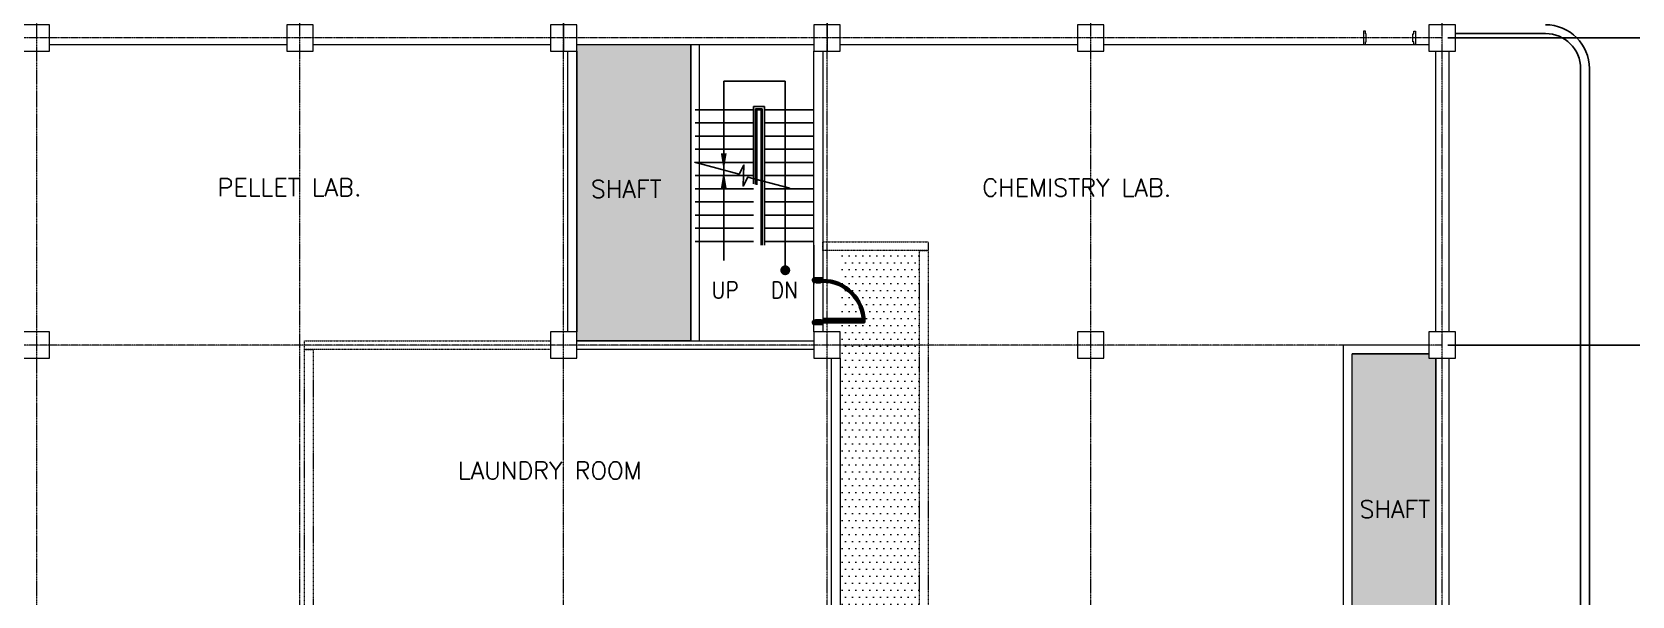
# Model space of a CAD drawing. Extents: x -59767 to 1106559, y -1290 to 1129522.
# Drawn here: x 122758 to 159178, y 290379 to 303230 of the extents above; entities that cross this region are included whole.
import ezdxf
from ezdxf.enums import TextEntityAlignment as Align

# ---------------------------------------------------------------- set-up
doc = ezdxf.new("R2010")
doc.units = 0
doc.linetypes.add('CENTER', pattern=[2, 1.25, -0.25, 0.25, -0.25])
doc.linetypes.add('HIDDEN', pattern=[0.375, 0.25, -0.125])
doc.layers.get('0').update_dxf_attribs({"linetype": 'CONTINUOUS', "lineweight": 9})
doc.layers.get('Defpoints').update_dxf_attribs({"linetype": 'CONTINUOUS', "lineweight": 9})
for name, color, linetype, lineweight in [('CENTER', 1, 'CENTER', 9), ('COLUMN', 2, 'CONTINUOUS', 9), ('DRY WALL', 254, 'HIDDEN', 9), ('TEXT', 3, 'CONTINUOUS', 9), ('WALL', 7, 'CONTINUOUS', 9), ('WALL_200', 3, 'CONTINUOUS', 9), ('WALL_300', 7, 'CONTINUOUS', 9), ('중간선', 5, 'CONTINUOUS', 9), ('중심선', 1, 'CENTER', 9), ('치수선', 6, 'CONTINUOUS', 9)]:
    doc.layers.add(name, color=color, linetype=linetype, lineweight=lineweight)
doc.layers.add('CY', color=4, linetype='CONTINUOUS')
doc.layers.add('HATCH', color=6, linetype='CONTINUOUS')
doc.styles.add('ROMANS', font='romans.shx', dxfattribs={"bigfont": 'whgtxt.shx'})
doc.styles.get("Standard").update_dxf_attribs({"font": 'romans.shx', "bigfont": 'whtgtxt.shx'})
doc.dimstyles.new('ISO-25', dxfattribs={"dimscale": 200, "dimtxt": 3, "dimasz": 2.5, "dimexe": 1.25, "dimexo": 0.625, "dimtad": 1, "dimdec": 0, "dimdsep": 46, "dimtxsty": 'Standard', "dimcen": 2.5, "dimadec": 0, "dimazin": 0, "dimtp": 0.1, "dimtm": 0.1, "dimtfac": 0.6, "dimtdec": 0, "dimtmove": 0, "dimatfit": 3, "dimfxl": 1, "dimtvp": 1, "dimtolj": 1, "dimarcsym": 0})

# ---------------------------------------------------------------- blocks, each defined once
blk = doc.blocks.new('column600')
at = {"layer": 'COLUMN', "linetype": 'Continuous'}
blk.add_lwpolyline([(-300, -300), (300, -300), (300, 300), (-300, 300)], close=True, dxfattribs=at)
blk = doc.blocks.new('*D32')
at = {"layer": 'Defpoints', "color": 0}
for p in [(154858, 303095), (154858, 296095), (168302, 296095)]:
    blk.add_point(p, dxfattribs=at)
at = {"layer": '치수선', "color": 0, "lineweight": -2}
for p, q in [((154983, 303095), (168552, 303095)), ((168302, 302595), (168302, 296595)), ((154983, 296095), (168552, 296095))]:
    blk.add_line(p, q, dxfattribs=at)
at = {"layer": '치수선', "color": 0}
for points in [[(168386, 302595), (168219, 302595), (168302, 303095)], [(168219, 296595), (168386, 296595), (168302, 296095)]]:
    blk.add_solid(points, dxfattribs=at)
at = {"layer": '치수선', "color": 0, "insert": (167877, 299595), "char_height": 600, "attachment_point": 5, "rotation": 90}
blk.add_mtext('\\A1;7000', dxfattribs=at)
blk = doc.blocks.new('*D37')
at = {"layer": 'Defpoints', "color": 0}
for p in [(154858, 296095), (168302, 296095), (154858, 289095)]:
    blk.add_point(p, dxfattribs=at)
at = {"layer": '치수선', "color": 0, "lineweight": -2}
for p, q in [((154983, 296095), (168552, 296095)), ((168302, 289595), (168302, 295595)), ((154983, 289095), (168552, 289095))]:
    blk.add_line(p, q, dxfattribs=at)
at = {"layer": '치수선', "color": 0}
for points in [[(168386, 295595), (168219, 295595), (168302, 296095)], [(168219, 289595), (168386, 289595), (168302, 289095)]]:
    blk.add_solid(points, dxfattribs=at)
at = {"layer": '치수선', "color": 0, "insert": (167877, 292595), "char_height": 600, "attachment_point": 5, "rotation": 90}
blk.add_mtext('\\A1;7000', dxfattribs=at)
blk = doc.blocks.new('*D180')
at = {"layer": 'Defpoints', "color": 0}
for p in [(154857, 303095), (154858, 240445), (172985, 240445)]:
    blk.add_point(p, dxfattribs=at)
at = {"layer": '치수선', "color": 0, "lineweight": -2}
for p, q in [((154982, 303095), (173235, 303095)), ((172985, 302595), (172985, 240945)), ((154983, 240445), (173235, 240445))]:
    blk.add_line(p, q, dxfattribs=at)
at = {"layer": '치수선', "color": 0}
for points in [[(173069, 302595), (172902, 302595), (172985, 303095)], [(172902, 240945), (173069, 240945), (172985, 240445)]]:
    blk.add_solid(points, dxfattribs=at)
at = {"layer": '치수선', "color": 0, "insert": (172560, 271770), "char_height": 600, "attachment_point": 5, "rotation": 90}
blk.add_mtext('\\A1;62650', dxfattribs=at)
blk = doc.blocks.new('ARR')
blk.add_solid([(3, -0.5), (3, 0.5), (0, 0)])
blk = doc.blocks.new('A$C2DE71201')
at = {"color": 7, "lineweight": 60}
blk.add_line((0, 75), (-929, 75), dxfattribs=at)
blk.add_lwpolyline([(0, 35), (-930, 35, -0.414214), (0, 965, -0.414214)], format="xyb", dxfattribs=at)
for points in [[(0, 1000), (200, 1000), (200, 965), (150, 965), (150, 950), (50, 950), (50, 965), (0, 965)], [(0, 0), (200, 0), (200, 35), (150, 35), (150, 50), (50, 50), (50, 35), (0, 35)]]:
    blk.add_lwpolyline(points, close=True, dxfattribs=at)
blk.add_lwpolyline([(0, 35), (0, 75)], dxfattribs=at)

msp = doc.modelspace()

# ---------------------------------------------------------------- hatches: boundary and pattern name
at = {"layer": 'CENTER', "linetype": 'CENTER'}
h = msp.add_hatch(dxfattribs=at)
h.set_pattern_fill('ANGLE', color=256, scale=10)
h.set_pattern_definition([(0, (-6e-09, -314584.22), (0, 69.85), [50.8, -19.05]), (90, (-6e-09, -314584.22), (-69.85, 4e-15), [50.8, -19.05])])
h.paths.add_polyline_path([(135158.2, 302944.9), (135158.2, 296194.8), (137755.5, 296194.8), (137755.5, 302944.9)])
at = {"layer": '중간선', "transparency": 33554585}
h = msp.add_hatch(dxfattribs=at)
h.set_pattern_fill('DOTS', color=6, scale=100)
h.set_pattern_definition([(0, (3401.36, 0), (79.375, 158.75), [0, -158.75])])
h.paths.add_polyline_path([(141156.8, 298248.8), (142956.8, 298248.8), (142956.8, 288994.9), (141156.8, 288994.9)])
at = {"layer": '중간선'}
h = msp.add_hatch(dxfattribs=at)
h.set_pattern_fill('ANGLE', color=1, scale=10)
h.set_pattern_definition([(0, (0, 0), (0, 69.85), [50.8, -19.05]), (90, (0, 0), (-69.85, 4e-15), [50.8, -19.05])])
h.paths.add_polyline_path([(152807.7, 289194.9), (152807.7, 295894.9), (154556.8, 295894.9), (154556.8, 295794.9), (154710.5, 295794.9), (154710.6, 289394.9), (154558.2, 289394.9), (154558.2, 289194.9)])

# ---------------------------------------------------------------- linework, layer by layer
at = {"layer": 'CENTER', "linetype": 'Continuous'}
for p, q in [((134856.8, 307170.2), (134856.8, 302776.8)), ((140856.8, 307170.2), (140856.8, 302776.8)), ((140858.2, 307220.2), (140858.2, 302826.8))]:
    msp.add_line(p, q, dxfattribs=at)
at = {"layer": 'CY'}
for p, q in [((157208.2, 303194.9), (155158.2, 303194.9)), ((158008.2, 302394.9), (158008.2, 275794.8)), ((158208.2, 302394.9), (158208.2, 275794.8))]:
    msp.add_line(p, q, dxfattribs=at)
for radius in [1000, 800]:
    msp.add_arc((157208.2, 302394.9), radius, 0, 90, dxfattribs=at)
at = {"layer": 'DRY WALL', "linetype": 'HIDDEN', "lineweight": 9, "ltscale": 0.5}
for points in [[(140756.8, 298448.8), (143156.8, 298448.8), (143156.8, 298248.8), (140756.8, 298248.8)], [(143156.8, 298248.8), (143156.8, 289194.9), (142956.8, 289194.9), (142956.8, 298248.8)], [(128958.2, 296194.9), (134558.2, 296194.9), (134558.2, 295994.9), (128958.2, 295994.9)], [(129158.2, 295994.9), (129158.2, 289394.9), (128958.2, 289394.9), (128958.2, 295994.9)]]:
    msp.add_lwpolyline(points, close=True, dxfattribs=at)
at = {"layer": 'HATCH', "color": 7}
for p, q in [((138504.1, 300066.6), (138504.1, 302107.2)), ((139904.1, 302107.2), (138504.1, 302107.2)), ((139904.1, 302107.2), (139904.1, 297800.9)), ((137854.1, 301457.2), (139179.1, 301457.2)), ((139179.1, 299770.8), (139179.1, 301532.2)), ((139179.1, 301532.2), (139429.1, 301532.2)), ((139229.1, 299757.4), (139229.1, 301482.2)), ((139229.1, 301482.2), (139379.1, 301482.2)), ((139229.1, 301457.2), (139254.1, 301457.2)), ((139254.1, 299750.7), (139254.1, 301457.2)), ((139379.1, 301457.2), (139254.1, 301457.2)), ((139354.1, 298374.1), (139354.1, 301457.2)), ((139379.1, 298374.1), (139379.1, 301482.2)), ((139429.1, 298374.1), (139429.1, 301532.2)), ((140554.1, 301457.2), (139429.1, 301457.2)), ((139179.1, 301157.2), (137854.1, 301157.2)), ((139179.1, 300857.2), (137854.1, 300857.2)), ((139254.1, 301157.2), (139229.1, 301157.2)), ((139379.1, 301157.2), (139354.1, 301157.2)), ((140554.1, 301157.2), (139429.1, 301157.2)), ((140554.1, 300857.2), (139429.1, 300857.2)), ((139179.1, 300557.2), (137854.1, 300557.2)), ((140554.1, 300557.2), (139429.1, 300557.2)), ((139179.1, 300257.2), (137854.1, 300257.2)), ((140554.1, 300257.2), (139429.1, 300257.2)), ((139179.1, 299957.2), (137854.1, 299957.2)), ((138504.1, 300066.6), (138504.1, 298025.9)), ((140554.1, 299957.2), (139429.1, 299957.2)), ((139179.1, 299657.2), (137854.1, 299657.2)), ((140554.1, 299657.2), (139429.1, 299657.2)), ((139179.1, 299357.2), (137854.1, 299357.2)), ((139179.1, 299057.2), (137854.1, 299057.2)), ((140554.1, 299357.2), (139429.1, 299357.2)), ((140554.1, 299057.2), (139429.1, 299057.2)), ((137854.1, 298757.2), (139179.1, 298757.2)), ((140554.1, 298757.2), (139429.1, 298757.2)), ((137854.1, 298457.2), (139179.1, 298457.2)), ((140554.1, 298457.2), (139429.1, 298457.2)), ((140556.8, 298373.1, -0.3), (140556.8, 297483.1, -0.3)), ((140556.8, 296594.9), (140756.8, 296594.9))]:
    msp.add_line(p, q, dxfattribs=at)
msp.add_lwpolyline([(137837.7, 300261.9), (138854, 299989.6), (138964.3, 300197.4), (138954.2, 299957.2), (138944.2, 299716.9), (139054.5, 299924.8), (140010.4, 299668.6)], dxfattribs=at)
at = {"layer": 'HATCH', "color": 7, "const_width": 112.5}
msp.add_lwpolyline([(139960.4, 297800.9, -1), (139847.9, 297800.9, -1)], format="xyb", close=True, dxfattribs=at)
at = {"layer": 'WALL', "color": 0}
for p, q in [((153066.8, 303214.6), (153066.8, 302974.6)), ((154250.8, 303214.6), (154250.8, 302974.6))]:
    msp.add_line(p, q, dxfattribs=at)
for points in [[(153066.8, 303244.6), (153066.8, 302944.6), (153108.8, 302944.6), (153108.8, 303004.6), (153126.8, 303004.6), (153126.8, 303184.6), (153108.8, 303184.6), (153108.8, 303244.6)], [(154250.8, 303244.6), (154250.8, 302944.6), (154208.8, 302944.6), (154208.8, 303004.6), (154190.8, 303004.6), (154190.8, 303184.6), (154208.8, 303184.6), (154208.8, 303244.6)]]:
    msp.add_lwpolyline(points, close=True, dxfattribs=at)
at = {"layer": 'WALL_200', "ltscale": 0.5}
for p, q in [((137754.1, 296194.8, -1.1), (137754.1, 302944.9, -0.1)), ((137955.5, 296194.8), (137955.5, 302944.9)), ((152607.7, 289194.9, -1), (152607.7, 296094.9, -1)), ((154556.8, 296094.9), (152607.7, 296094.9, 0)), ((154556.8, 295894.9), (152807.7, 295894.9, 0)), ((152807.7, 289194.9, -1), (152807.7, 295894.9, -1))]:
    msp.add_line(p, q, dxfattribs=at)
for points in [[(135158.2, 302794.9), (135158.2, 296394.9), (134958.2, 296394.9), (134958.2, 302794.9)], [(135158.2, 302794.9), (135158.2, 296394.9), (134958.2, 296394.9), (134958.2, 302794.9)], [(140755.5, 302794.9), (140755.5, 296394.8), (140555.5, 296394.8), (140555.5, 302794.9)], [(140756.8, 302794.9), (140756.8, 296394.9), (140556.8, 296394.9), (140556.8, 302794.9)], [(135158.2, 296194.9), (140556.8, 296194.9), (140556.8, 295994.9), (135158.2, 295994.9)], [(141156.8, 295794.9), (141156.8, 289394.9), (140956.8, 289394.9), (140956.8, 295794.9)]]:
    msp.add_lwpolyline(points, close=True, dxfattribs=at)
at = {"layer": 'WALL_300', "linetype": 'Continuous', "lineweight": 9}
for p, q in [((123158.2, 302944.9), (128558.7, 302944.9)), ((129158.2, 302944.9), (134558.7, 302944.9)), ((135156.8, 302944.9), (140557.3, 302944.9)), ((141155.5, 302944.9), (146556.8, 302944.9)), ((147155.5, 302944.9), (154556.8, 302944.9)), ((154710.8, 296394.9), (154710.5, 302794.9)), ((155007.4, 302794.9), (155007.4, 296394.9)), ((154710.6, 289394.9), (154710.5, 295794.9)), ((155007.4, 295794.9), (155007.4, 289394.9))]:
    msp.add_line(p, q, dxfattribs=at)
at = {"layer": '중간선', "color": 2, "elevation": -0.1}
msp.add_lwpolyline([(137755.5, 296194.8), (135158.2, 296194.8), (135158.2, 302944.9), (137755.5, 302944.9)], close=True, dxfattribs=at)
at = {"layer": '중간선', "color": 2}
msp.add_lwpolyline([(152807.7, 295894.9), (154556.8, 295894.9), (154556.8, 295794.9), (154710.5, 295794.9), (154710.6, 289394.9), (154558.2, 289394.9), (154558.2, 289194.9), (152807.7, 289194.9), (152807.7, 295894.9)], dxfattribs=at)
at = {"layer": '중심선'}
for p, q in [((122858.2, 303942.2), (122858.2, 240444.9)), ((128858.2, 266744.9), (128858.2, 303942.2)), ((134858.2, 240444.9), (134858.2, 303942.2)), ((140858.2, 240444.9), (140858.2, 303942.2)), ((146858.2, 240444.9), (146858.2, 303942.2)), ((154858.2, 240444.9), (154858.2, 303942.2)), ((154858.2, 303094.9), (62208.2, 303094.9)), ((154858.2, 296094.9), (62208.2, 296094.9))]:
    msp.add_line(p, q, dxfattribs=at)

# ---------------------------------------------------------------- block references
at = {"layer": 'COLUMN', "linetype": 'Continuous'}
for p in [(122858.2, 303094.9), (128858.2, 303094.9), (134858.2, 303094.9), (140856.8, 303094.9), (146856.8, 303094.9), (154856.8, 303094.9), (122858.2, 296094.9), (134858.2, 296094.9), (140856.8, 296094.9), (146856.8, 296094.9), (154856.8, 296094.9)]:
    msp.add_blockref('column600', p, dxfattribs=at)
at = {"layer": 'HATCH', "color": 7, "yscale": 133.3333333333333, "zscale": 133.3333333333333}
for xscale, rotation in [(133.3333333333333, 89.99999999999999), (-133.3333333333333, 90.00000000000001)]:
    msp.add_blockref('ARR', (138504.1, 300066.6), dxfattribs=dict(at, xscale=xscale, rotation=rotation))
at = {"layer": 'HATCH', "color": 7, "xscale": -1}
msp.add_blockref('A$C2DE71201', (140756.8, 296594.9), dxfattribs=at)

# ---------------------------------------------------------------- texts
at = {"layer": 'HATCH', "color": 7, "style": 'ROMANS', "width": 0.9}
for s, p in [('UP', (138224.8, 297162.8)), ('DN', (139575.3, 297162.8))]:
    msp.add_text(s, height=375, dxfattribs=at).set_placement(p)
at = {"layer": 'TEXT', "lineweight": 9}
for s, p in [('PELLET LAB.', (126982.8, 299371.2)), ('CHEMISTRY LAB.', (144388.9, 299364.9)), ('LAUNDRY ROOM', (132453.8, 292918.3))]:
    msp.add_text(s, height=400, dxfattribs=at).set_placement(p, align=Align.BOTTOM_LEFT)
for p in [(135479, 299452.7), (152973.9, 292157.6)]:
    msp.add_text('SHAFT', height=400, dxfattribs=at).set_placement(p)

# ---------------------------------------------------------------- dimensions: what is measured, and where the dimension line sits
at = {"layer": '치수선'}
dim = msp.add_linear_dim(base=(172985.2, 240444.9), p1=(154856.8, 303094.9), p2=(154857.7, 240444.9), angle=90, dimstyle='ISO-25', dxfattribs=at)
dim.commit()
dim.dimension.update_dxf_attribs({"geometry": '*D180', "text_midpoint": (172985.2, 271769.9), "dimtype": 160})
for p1, picture, middle in [((154858.2, 303094.9), '*D32', (167877.4, 299594.9)), ((154858.2, 289094.9), '*D37', (167877.4, 292594.9))]:
    dim = msp.add_linear_dim(base=(168302.4, 296094.9), p1=p1, p2=(154858.2, 296094.9), angle=90, dimstyle='ISO-25', dxfattribs=at)
    dim.commit()
    dim.dimension.update_dxf_attribs({"geometry": picture, "text_midpoint": middle})

doc.saveas('drawing.dxf')
